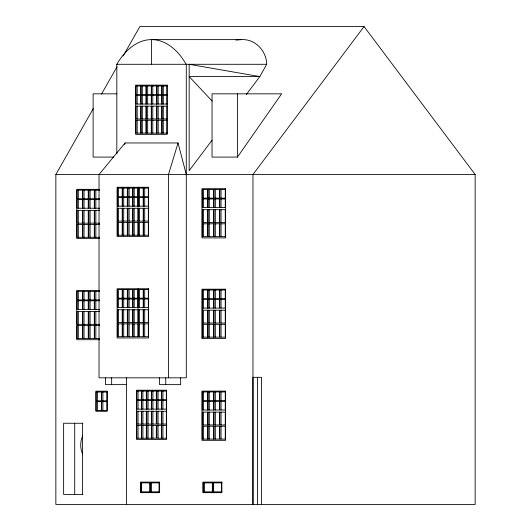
<?xml version="1.0" encoding="UTF-8"?>
<svg xmlns="http://www.w3.org/2000/svg" width="531" height="531" viewBox="0 0 531 531"><rect width="100%" height="100%" fill="white"/><g stroke="black" fill="none" stroke-linecap="round" stroke-linejoin="round"><path stroke-width="0.8" d="M252.968 503.634L252.968 377.322L261.498 377.322L261.498 504.45M257.601 504.45L257.601 377.322M124.672 144.538L125.084 142.958L178.031 142.958L186.288 174.5M178.031 142.958L168.5 174.5L168.5 377.826M151.554 64.291L151.554 39.619L241.3 39.619C255.212 38.736 266.383 50.797 266.721 64.291L259.798 76.597L246.351 94.505M123.152 55.994L139.879 26.55L364.06 26.55L475.145 174.5L475.145 504.45L55.855 504.45L55.855 174.5L93.376 108.424M101.534 94.06L117.032 66.767M237.47 157.083L281.616 93.834L212.042 93.834L212.042 157.083L237.47 157.083L237.47 93.834M212.028 140.224L189.169 170.67L189.169 64.291L259.798 76.597L189.169 76.597L212.161 101.069M364.06 26.55L252.968 174.5L252.968 504.45M125.084 142.958L99.031 174.5L99.031 377.826L186.288 377.826L186.288 64.291L181.443 57.076A84.363 49.104 90 0 0 116.827 64.291L116.827 153.784M235.917 40.117L241.3 39.619M116.827 64.291L266.721 64.291M146.317 85.989L135.956 85.989L135.956 94.598L146.317 94.598M156.818 85.989L146.456 85.989L146.456 94.598L156.818 94.598M167.318 85.989L156.957 85.989L156.957 94.598L167.318 94.598M116.853 93.834L93.117 93.834L93.117 157.083L113.574 157.083M146.317 95.441L135.956 95.441L135.956 104.049L146.317 104.049M156.818 95.441L146.456 95.441L146.456 104.049L156.818 104.049M167.318 95.441L156.957 95.441L156.957 104.049L167.318 104.049M146.317 106.154L135.956 106.154L135.956 118.997L146.317 118.997M156.818 106.154L146.456 106.154L146.456 118.997L156.818 118.997M167.318 106.154L156.957 106.154L156.957 118.997L167.318 118.997M146.317 120.258L135.956 120.258L135.956 133.108L146.317 133.108M156.818 120.258L146.456 120.258L146.456 133.108L156.818 133.108M167.318 120.258L156.957 120.258L156.957 133.108L167.318 133.108M55.855 174.5L475.145 174.5M127.739 188.1L117.378 188.1L117.378 196.709L127.739 196.709M138.239 188.1L127.878 188.1L127.878 196.709L138.239 196.709M148.74 188.1L138.379 188.1L138.379 196.709L148.74 196.709M99.576 189.328L76.763 189.328L76.763 238.552L99.576 238.552M213.913 189.527L202.291 189.527L202.291 198.136L213.913 198.136M225.708 189.527L219.834 189.527L219.834 198.136L225.708 198.136M88.697 190.171L77.075 190.171L77.075 198.78L88.697 198.78M99.722 190.171L88.876 190.171L88.876 198.78L99.722 198.78M127.739 197.552L117.378 197.552L117.378 206.161L127.739 206.161M138.239 197.552L127.878 197.552L127.878 206.161L138.239 206.161M148.74 197.552L138.379 197.552L138.379 206.161L148.74 206.161M213.913 198.979L202.291 198.979L202.291 207.588L213.913 207.588M225.708 198.979L219.834 198.979L219.834 207.588L225.708 207.588M88.697 199.623L77.075 199.623L77.075 208.232L88.697 208.232M99.722 199.623L88.876 199.623L88.876 208.232L99.722 208.232M127.739 208.265L117.378 208.265L117.378 221.108L127.739 221.108M138.239 208.265L127.878 208.265L127.878 221.108L138.239 221.108M148.74 208.265L138.379 208.265L138.379 221.108L148.74 221.108M213.913 209.692L202.291 209.692L202.291 222.542L213.913 222.542M225.708 209.692L219.834 209.692L219.834 222.542L225.708 222.542M88.697 210.336L77.075 210.336L77.075 223.179L88.697 223.179M99.722 210.336L88.876 210.336L88.876 223.179L99.722 223.179M127.739 222.376L117.378 222.376L117.378 235.22L127.739 235.22M138.239 222.376L127.878 222.376L127.878 235.22L138.239 235.22M148.74 222.376L138.379 222.376L138.379 235.22L148.74 235.22M213.913 223.803L202.291 223.803L202.291 236.647L213.913 236.647M225.708 223.803L219.834 223.803L219.834 236.647L225.708 236.647M88.697 224.447L77.075 224.447L77.075 237.291L88.697 237.291M99.722 224.447L88.876 224.447L88.876 237.291L99.722 237.291M127.739 289.587L117.378 289.587L117.378 298.19L127.739 298.19M138.246 289.587L127.878 289.587L127.878 298.19L138.246 298.19M148.746 289.587L138.379 289.587L138.379 298.19L148.746 298.19M225.708 290.032L202.291 290.032L202.291 338.413M99.576 290.484L76.763 290.484L76.763 339.707L99.576 339.707M88.697 291.327L77.075 291.327L77.075 299.935L88.697 299.935M99.722 291.327L88.876 291.327L88.876 299.935L99.722 299.935M202.291 298.641L213.913 298.641M225.708 298.641L219.834 298.641L219.834 290.032M127.739 299.039L117.378 299.039L117.378 307.641L127.739 307.641M138.246 299.039L127.878 299.039L127.878 307.641L138.246 307.641M148.746 299.039L138.379 299.039L138.379 307.641L148.746 307.641M202.291 299.484L213.913 299.484M225.708 299.484L219.834 299.484L219.834 308.093L225.708 308.093M88.697 300.778L77.075 300.778L77.075 309.387L88.697 309.387M99.722 300.778L88.876 300.778L88.876 309.387L99.722 309.387M202.291 308.093L213.913 308.093M127.739 309.752L117.378 309.752L117.378 322.596L127.739 322.596M138.246 309.752L127.878 309.752L127.878 322.596L138.246 322.596M148.746 309.752L138.379 309.752L138.379 322.596L148.746 322.596M202.291 310.197L213.913 310.197M225.708 310.197L219.834 310.197L219.834 323.047L225.708 323.047M88.697 311.491L77.075 311.491L77.075 324.341L88.697 324.341M99.722 311.491L88.876 311.491L88.876 324.341L99.722 324.341M202.291 323.047L213.913 323.047M127.739 323.857L117.378 323.857L117.378 336.7L127.739 336.7M138.246 323.857L127.878 323.857L127.878 336.7L138.246 336.7M148.746 323.857L138.379 323.857L138.379 336.7L148.746 336.7M202.291 324.308L213.913 324.308M225.708 324.308L219.834 324.308L219.834 337.152L225.708 337.152M88.697 325.603L77.075 325.603L77.075 338.446L88.697 338.446M99.722 325.603L88.876 325.603L88.876 338.446L99.722 338.446M202.291 337.152L213.913 337.152M126.537 384.636L105.477 384.636L105.477 377.826M166.787 391.075L156.851 391.075L156.851 399.677L166.787 399.677M213.913 391.951L202.291 391.951L202.291 400.56L213.913 400.56M225.708 391.951L219.834 391.951L219.834 400.56L225.708 400.56M166.787 400.527L156.851 400.527L156.851 409.129L166.787 409.129M213.913 401.403L202.291 401.403L202.291 410.012L213.913 410.012M225.708 401.403L219.834 401.403L219.834 410.012L225.708 410.012M166.787 411.24L156.851 411.24L156.851 424.083L166.787 424.083M213.913 412.122L202.291 412.122L202.291 424.966L213.913 424.966M225.708 412.122L219.834 412.122L219.834 424.966L225.708 424.966M82.942 423.26L63.627 423.26L63.627 494.407L82.942 494.407M166.787 425.344L156.851 425.344L156.851 438.194L166.787 438.194M213.913 426.227L202.291 426.227L202.291 439.071L213.913 439.071M225.708 426.227L219.834 426.227L219.834 439.071L225.708 439.071M159.771 482.433L140.748 482.433L140.748 492.343L159.771 492.343M150.313 482.878L141.651 482.878L141.651 491.898L150.313 491.898M212.778 482.878L204.123 482.878L204.123 491.898L212.778 491.898M222.004 482.878L213.628 482.878L213.628 491.898L222.004 491.898M225.263 189.527L225.263 198.136M225.263 198.979L225.263 207.588M225.263 209.692L225.263 222.542M225.263 223.803L225.263 236.647M225.263 290.032L225.263 298.641M225.263 299.484L225.263 308.093M225.263 310.197L225.263 323.047M225.263 324.308L225.263 337.152M225.263 391.951L225.263 400.56M225.263 401.403L225.263 410.012M225.263 412.122L225.263 424.966M225.263 426.227L225.263 439.071M221.055 189.527L221.055 198.136M221.055 198.979L221.055 207.588M221.055 209.692L221.055 222.542M221.055 223.803L221.055 236.647M221.055 290.032L221.055 298.641M221.055 299.484L221.055 308.093M221.055 310.197L221.055 323.047M221.055 324.308L221.055 337.152M221.055 391.951L221.055 400.56M221.055 401.403L221.055 410.012M221.055 412.122L221.055 424.966M221.055 426.227L221.055 439.071M219.522 290.032L219.522 298.641L214.086 298.641L214.086 290.032M215.314 189.527L215.314 198.136M215.314 198.979L215.314 207.588M215.314 209.692L215.314 222.542M215.314 223.803L215.314 236.647M215.314 290.032L215.314 298.641M215.314 299.484L215.314 308.093M215.314 310.197L215.314 323.047M215.314 324.308L215.314 337.152M215.314 391.951L215.314 400.56M215.314 401.403L215.314 410.012M215.314 412.122L215.314 424.966M215.314 426.227L215.314 439.071M213.462 189.527L213.462 198.136M213.462 198.979L213.462 207.588M213.462 209.692L213.462 222.542M213.462 223.803L213.462 236.647M213.462 290.032L213.462 298.641M213.462 299.484L213.462 308.093M213.462 310.197L213.462 323.047M213.462 324.308L213.462 337.152M213.462 391.951L213.462 400.56M213.462 401.403L213.462 410.012M213.462 412.122L213.462 424.966M213.462 426.227L213.462 439.071M213.336 482.433L213.336 492.343M212.646 482.433L212.646 492.343M212.327 482.433L212.327 492.343M209.254 189.527L209.254 198.136M209.254 198.979L209.254 207.588M209.254 209.692L209.254 222.542M209.254 223.803L209.254 236.647M209.254 290.032L209.254 298.641M209.254 299.484L209.254 308.093M209.254 310.197L209.254 323.047M209.254 324.308L209.254 337.152M209.254 391.951L209.254 400.56M209.254 401.403L209.254 410.012M209.254 412.122L209.254 424.966M209.254 426.227L209.254 439.071M208.033 189.527L208.033 198.136M208.033 198.979L208.033 207.588M208.033 209.692L208.033 222.542M208.033 223.803L208.033 236.647M208.033 290.032L208.033 298.641M208.033 299.484L208.033 308.093M208.033 310.197L208.033 323.047M208.033 324.308L208.033 337.152M208.033 391.951L208.033 400.56M208.033 401.403L208.033 410.012M208.033 412.122L208.033 424.966M208.033 426.227L208.033 439.071M207.721 189.527L207.721 198.136M207.721 198.979L207.721 207.588M207.721 209.692L207.721 222.542M207.721 223.803L207.721 236.647M207.721 290.032L207.721 298.641M207.721 299.484L207.721 308.093M207.721 310.197L207.721 323.047M207.721 324.308L207.721 337.152M207.721 391.951L207.721 400.56M207.721 401.403L207.721 410.012M207.721 412.122L207.721 424.966M207.721 426.227L207.721 439.071M203.904 482.433L203.904 492.343M203.512 189.527L203.512 198.136M203.512 198.979L203.512 207.588M203.512 209.692L203.512 222.542M203.512 223.803L203.512 236.647M203.512 290.032L203.512 298.641M203.512 299.484L203.512 308.093M203.512 310.197L203.512 323.047M203.512 324.308L203.512 337.152M203.512 391.951L203.512 400.56M203.512 401.403L203.512 410.012M203.512 412.122L203.512 424.966M203.512 426.227L203.512 439.071M180.64 377.826L180.64 384.636L159.572 384.636L159.572 377.826M166.9 85.989L166.9 94.598M166.9 95.441L166.9 104.049M166.9 106.154L166.9 118.997M166.9 120.258L166.9 133.108M166.336 391.075L166.336 399.677M166.336 400.527L166.336 409.129M166.336 411.24L166.336 424.083M166.336 425.344L166.336 438.194M165.758 377.826L165.758 384.636M163.289 85.989L163.289 94.598M163.289 95.441L163.289 104.049M163.289 106.154L163.289 118.997M163.289 120.258L163.289 133.108M162.951 391.075L162.951 409.129M162.951 411.24L162.951 424.083M162.951 425.344L162.951 438.194M162.068 85.989L162.068 94.598M162.068 95.441L162.068 104.049M162.068 106.154L162.068 118.997M162.068 120.258L162.068 133.108M161.789 85.989L161.789 94.598M161.789 95.441L161.789 104.049M161.789 106.154L161.789 118.997M161.789 120.258L161.789 133.108M161.723 391.075L161.723 399.677M161.723 400.527L161.723 409.129M161.723 411.24L161.723 424.083M161.723 425.344L161.723 438.194M161.457 391.075L161.457 399.677M161.457 400.527L161.457 409.129M161.457 411.24L161.457 424.083M161.457 425.344L161.457 438.194M159.081 482.433L159.081 492.343M158.178 85.989L158.178 94.598M158.178 95.441L158.178 104.049M158.178 106.154L158.178 118.997M158.178 120.258L158.178 133.108M158.072 391.075L158.072 409.129M158.072 411.24L158.072 424.083M158.072 425.344L158.072 438.194M156.678 85.139L156.678 104.892M156.585 390.225L156.585 409.978M156.399 85.989L156.399 94.598M156.399 95.441L156.399 104.049M156.399 106.154L156.399 118.997M156.399 120.258L156.399 133.108M152.935 391.075L152.935 409.129M152.935 411.24L152.935 424.083M152.935 425.344L152.935 438.194M152.789 85.989L152.789 94.598M152.789 95.441L152.789 104.049M152.789 106.154L152.789 118.997M152.789 120.258L152.789 133.108M151.713 391.075L151.713 399.677M151.713 400.527L151.713 409.129M151.713 411.24L151.713 424.083M151.713 425.344L151.713 438.194M151.567 85.989L151.567 94.598M151.567 95.441L151.567 104.049M151.567 106.154L151.567 118.997M151.567 120.258L151.567 133.108M151.448 391.075L151.448 399.677M151.448 400.527L151.448 409.129M151.448 411.24L151.448 424.083M151.448 425.344L151.448 438.194M151.289 85.989L151.289 94.598M151.289 95.441L151.289 104.049M151.289 106.154L151.289 118.997M151.289 120.258L151.289 133.108M150.87 482.433L150.87 492.343M150.173 482.433L150.173 492.343M149.855 482.433L149.855 492.343M148.322 188.1L148.322 196.709M148.322 197.552L148.322 206.161M148.322 208.265L148.322 221.108M148.322 222.376L148.322 235.22M148.328 289.587L148.328 298.19M148.328 299.039L148.328 307.641M148.328 309.752L148.328 322.596M148.328 323.857L148.328 336.7M148.063 391.075L148.063 409.129M148.063 411.24L148.063 424.083M148.063 425.344L148.063 438.194M147.678 85.989L147.678 94.598M147.678 95.441L147.678 104.049M147.678 106.154L147.678 118.997M147.678 120.258L147.678 133.108M146.841 391.075L146.841 399.677M146.841 400.527L146.841 409.129M146.841 411.24L146.841 424.083M146.841 425.344L146.841 438.194M146.31 391.075L146.31 399.677M146.31 400.527L146.31 409.129M146.31 411.24L146.31 424.083M146.31 425.344L146.31 438.194M145.899 85.989L145.899 94.598M145.899 95.441L145.899 104.049M145.899 106.154L145.899 118.997M145.899 120.258L145.899 133.108M144.711 188.1L144.711 196.709M144.711 197.552L144.711 206.161M144.711 208.265L144.711 221.108M144.711 222.376L144.711 235.22M144.717 289.587L144.717 307.641M144.717 309.752L144.717 322.596M144.717 323.857L144.717 336.7M143.489 188.1L143.489 196.709M143.489 197.552L143.489 206.161M143.489 208.265L143.489 221.108M143.489 222.376L143.489 235.22M143.489 289.587L143.489 298.19M143.489 299.039L143.489 307.641M143.489 309.752L143.489 322.596M143.489 323.857L143.489 336.7M143.211 188.1L143.211 196.709M143.211 197.552L143.211 206.161M143.211 208.265L143.211 221.108M143.211 222.376L143.211 235.22M143.217 289.587L143.217 298.19M143.217 299.039L143.217 307.641M143.217 309.752L143.217 322.596M143.217 323.857L143.217 336.7M142.925 391.075L142.925 409.129M142.925 411.24L142.925 424.083M142.925 425.344L142.925 438.194M142.288 85.989L142.288 94.598M142.288 95.441L142.288 104.049M142.288 106.154L142.288 118.997M142.288 120.258L142.288 133.108M141.697 391.075L141.697 399.677M141.697 400.527L141.697 409.129M141.697 411.24L141.697 424.083M141.697 425.344L141.697 438.194M141.438 391.075L141.438 399.677M141.438 400.527L141.438 409.129M141.438 411.24L141.438 424.083M141.438 425.344L141.438 438.194M141.438 482.433L141.438 492.343M141.067 85.989L141.067 94.598M141.067 95.441L141.067 104.049M141.067 106.154L141.067 118.997M141.067 120.258L141.067 133.108M140.788 85.989L140.788 94.598M140.788 95.441L140.788 104.049M140.788 106.154L140.788 118.997M140.788 120.258L140.788 133.108M139.6 188.1L139.6 196.709M139.6 197.552L139.6 206.161M139.6 208.265L139.6 221.108M139.6 222.376L139.6 235.22M139.607 289.587L139.607 307.641M139.607 309.752L139.607 322.596M139.607 323.857L139.607 336.7M138.1 187.257L138.1 207.004M138.1 288.738L138.1 308.491M138.053 391.075L138.053 409.129M138.053 411.24L138.053 424.083M138.053 425.344L138.053 438.194M137.821 188.1L137.821 196.709M137.821 197.552L137.821 206.161M137.821 208.265L137.821 221.108M137.821 222.376L137.821 235.22M137.828 289.587L137.828 298.19M137.828 299.039L137.828 307.641M137.828 309.752L137.828 322.596M137.828 323.857L137.828 336.7M137.177 85.989L137.177 94.598M137.177 95.441L137.177 104.049M137.177 106.154L137.177 118.997M137.177 120.258L137.177 133.108M134.21 188.1L134.21 196.709M134.21 197.552L134.21 206.161M134.21 208.265L134.21 221.108M134.21 222.376L134.21 235.22M134.217 289.587L134.217 307.641M134.217 309.752L134.217 322.596M134.217 323.857L134.217 336.7M132.989 188.1L132.989 196.709M132.989 197.552L132.989 206.161M132.989 208.265L132.989 221.108M132.989 222.376L132.989 235.22M132.989 289.587L132.989 298.19M132.989 299.039L132.989 307.641M132.989 309.752L132.989 322.596M132.989 323.857L132.989 336.7M132.71 188.1L132.71 196.709M132.71 197.552L132.71 206.161M132.71 208.265L132.71 221.108M132.71 222.376L132.71 235.22M132.717 289.587L132.717 298.19M132.717 299.039L132.717 307.641M132.717 309.752L132.717 322.596M132.717 323.857L132.717 336.7M129.099 188.1L129.099 196.709M129.099 197.552L129.099 206.161M129.099 208.265L129.099 221.108M129.099 222.376L129.099 235.22M129.106 289.587L129.106 307.641M129.106 309.752L129.106 322.596M129.106 323.857L129.106 336.7M127.321 188.1L127.321 196.709M127.321 197.552L127.321 206.161M127.321 208.265L127.321 221.108M127.321 222.376L127.321 235.22M127.327 289.587L127.327 298.19M127.327 299.039L127.327 307.641M127.327 309.752L127.327 322.596M127.327 323.857L127.327 336.7M126.537 377.826L126.537 504.45M123.71 188.1L123.71 196.709M123.71 197.552L123.71 206.161M123.71 208.265L123.71 221.108M123.71 222.376L123.71 235.22M123.716 289.587L123.716 307.641M123.716 309.752L123.716 322.596M123.716 323.857L123.716 336.7M122.488 188.1L122.488 196.709M122.488 197.552L122.488 206.161M122.488 208.265L122.488 221.108M122.488 222.376L122.488 235.22M122.488 289.587L122.488 298.19M122.488 299.039L122.488 307.641M122.488 309.752L122.488 322.596M122.488 323.857L122.488 336.7M122.21 188.1L122.21 196.709M122.21 197.552L122.21 206.161M122.21 208.265L122.21 221.108M122.21 222.376L122.21 235.22M122.21 289.587L122.21 298.19M122.21 299.039L122.21 307.641M122.21 309.752L122.21 322.596M122.21 323.857L122.21 336.7M118.599 188.1L118.599 196.709M118.599 197.552L118.599 206.161M118.599 208.265L118.599 221.108M118.599 222.376L118.599 235.22M118.599 289.587L118.599 307.641M118.599 309.752L118.599 322.596M118.599 323.857L118.599 336.7M111.656 377.826L111.656 384.636M102.914 392.037L102.914 410.436M101.686 392.037L101.686 400.805M101.686 401.668L101.686 410.436M101.388 392.037L101.388 400.805M101.388 401.668L101.388 410.436M97.379 392.037L97.379 410.436M95.846 190.171L95.846 198.78M95.846 199.623L95.846 208.232M95.846 210.336L95.846 223.179M95.846 224.447L95.846 237.291M95.846 291.327L95.846 309.387M95.846 311.491L95.846 338.446M94.618 190.171L94.618 198.78M94.618 199.623L94.618 208.232M94.618 210.336L94.618 223.179M94.618 224.447L94.618 237.291M94.618 291.327L94.618 299.935M94.618 300.778L94.618 309.387M94.618 311.491L94.618 324.341M94.618 325.603L94.618 338.446M94.306 190.171L94.306 198.78M94.306 199.623L94.306 208.232M94.306 210.336L94.306 223.179M94.306 224.447L94.306 237.291M94.306 291.327L94.306 299.935M94.306 300.778L94.306 309.387M94.306 311.491L94.306 324.341M94.306 325.603L94.306 338.446M90.097 190.171L90.097 198.78M90.097 199.623L90.097 208.232M90.097 210.336L90.097 223.179M90.097 224.447L90.097 237.291M90.097 291.327L90.097 309.387M90.097 311.491L90.097 338.446M88.252 190.171L88.252 198.78M88.252 199.623L88.252 208.232M88.252 210.336L88.252 223.179M88.252 224.447L88.252 237.291M88.252 291.327L88.252 299.935M88.252 300.778L88.252 309.387M88.252 311.491L88.252 324.341M88.252 325.603L88.252 338.446M84.044 190.171L84.044 198.78M84.044 199.623L84.044 208.232M84.044 210.336L84.044 223.179M84.044 224.447L84.044 237.291M84.044 291.327L84.044 309.387M84.044 311.491L84.044 338.446M82.823 190.171L82.823 198.78M82.823 199.623L82.823 208.232M82.823 210.336L82.823 223.179M82.823 224.447L82.823 237.291M82.823 291.327L82.823 299.935M82.823 300.778L82.823 309.387M82.823 311.491L82.823 324.341M82.823 325.603L82.823 338.446M82.511 190.171L82.511 198.78M82.511 199.623L82.511 208.232M82.511 210.336L82.511 223.179M82.511 224.447L82.511 237.291M82.511 291.327L82.511 299.935M82.511 300.778L82.511 309.387M82.511 311.491L82.511 324.341M82.511 325.603L82.511 338.446M82.557 423.26L82.557 494.407M78.303 190.171L78.303 198.78M78.303 199.623L78.303 208.232M78.303 210.336L78.303 223.179M78.303 224.447L78.303 237.291M78.303 291.327L78.303 309.387M78.303 311.491L78.303 338.446M74.712 423.26L74.712 494.407M82.644 454.058A13.912 8.098 -90 0 1 82.644 436.024M167.179 85.139L135.677 85.139L135.677 134.37L167.179 134.37L167.179 85.139M148.607 187.257L117.099 187.257L117.099 236.481L148.6 236.481L148.607 187.257M225.575 188.684L201.979 188.684L201.979 237.908L225.575 237.908L225.575 188.684M219.522 189.527L214.086 189.527L214.086 198.136L219.522 198.136L219.522 189.527M219.522 198.979L214.086 198.979L214.086 207.588L219.522 207.588L219.522 198.979M219.522 209.692L214.086 209.692L214.086 222.542L219.522 222.542L219.522 209.692M219.522 223.803L214.086 223.803L214.086 236.647L219.522 236.647L219.522 223.803M148.607 288.738L117.099 288.738L117.099 337.968L148.607 337.968L148.607 288.738M225.575 289.189L201.979 289.189L201.979 338.413L225.575 338.413L225.575 289.189M219.522 299.484L214.086 299.484L214.086 308.093L219.522 308.093L219.522 299.484M219.522 310.197L214.086 310.197L214.086 323.047L219.522 323.047L219.522 310.197M219.522 324.308L214.086 324.308L214.086 337.152L219.522 337.152L219.522 324.308M166.601 390.225L136.56 390.225L136.56 439.456L166.601 439.456L166.601 390.225M156.32 391.075L136.825 391.075L136.825 399.677L156.32 399.677L156.32 391.075M107.222 391.181L95.852 391.181L95.852 411.299L107.222 411.299L107.222 391.181M225.575 391.108L201.979 391.108L201.979 440.332L225.575 440.332L225.575 391.108M219.522 391.951L214.086 391.951L214.086 400.56L219.522 400.56L219.522 391.951M106.923 392.037L96.157 392.037L96.157 400.805L106.923 400.805L106.923 392.037M156.32 400.527L136.825 400.527L136.825 409.129L156.32 409.129L156.32 400.527M219.522 401.403L214.086 401.403L214.086 410.012L219.522 410.012L219.522 401.403M106.923 401.668L96.157 401.668L96.157 410.436L106.923 410.436L106.923 401.668M156.32 411.24L136.825 411.24L136.825 424.083L156.32 424.083L156.32 411.24M219.522 412.122L214.086 412.122L214.086 424.966L219.522 424.966L219.522 412.122M156.32 425.344L136.825 425.344L136.825 438.194L156.32 438.194L156.32 425.344M219.522 426.227L214.086 426.227L214.086 439.071L219.522 439.071L219.522 426.227M159.373 482.108L140.496 482.108L140.496 492.668L159.373 492.668L159.373 482.108M221.845 482.108L202.968 482.108L202.968 492.668L221.845 492.668L221.845 482.108M221.546 482.433L203.214 482.433L203.214 492.343L221.546 492.343L221.546 482.433M159.532 482.878L151.156 482.878L151.156 491.898L159.532 491.898L159.532 482.878"/></g></svg>
